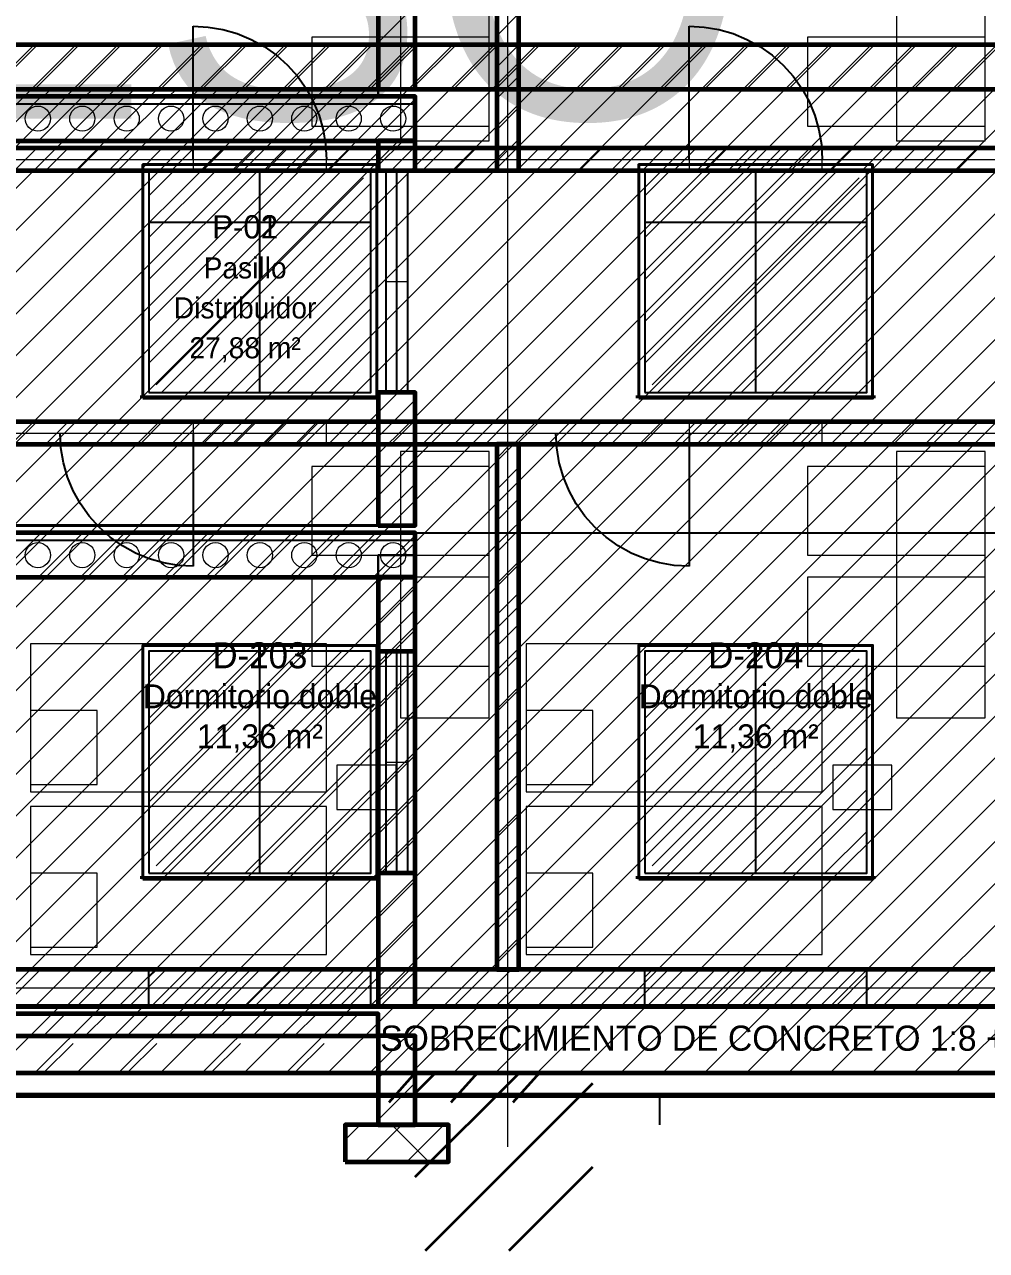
# Model space of a CAD drawing. Header units: metres. Extents: x -8 to 108, y -29 to 108.
# Drawn here: x 6.96 to 13.46, y -1.65 to 6.64 of the extents above; entities that cross this region are included whole.
import ezdxf
from ezdxf.enums import TextEntityAlignment as Align

# ---------------------------------------------------------------- set-up
doc = ezdxf.new("R2010")
doc.units = ezdxf.units.M
for name, color, linetype, lineweight in [('carpinteria', 7, 'CONTINUOUS', 25), ('eje', 7, 'CONTINUOUS', 13), ('fondo', 7, 'CONTINUOUS', 5), ('hatch', 7, 'CONTINUOUS', 9), ('hatch-2', 7, 'CONTINUOUS', 9), ('hormigon', 7, 'CONTINUOUS', 30), ('marco', 7, 'CONTINUOUS', 70), ('marco-fino', 7, 'CONTINUOUS', 25), ('marco-medio', 7, 'CONTINUOUS', 40), ('mobiliario', 7, 'CONTINUOUS', 18), ('muro-corte', 7, 'CONTINUOUS', 60), ('muro-fill', 7, 'CONTINUOUS', 25), ('muro-visto', 7, 'CONTINUOUS', 35), ('sombra', 7, 'CONTINUOUS', 5), ('tabique-fill', 7, 'CONTINUOUS', 30), ('terreno', 7, 'CONTINUOUS', 35), ('texto', 7, 'CONTINUOUS', 5), ('texto-suave', 7, 'CONTINUOUS', 5), ('vidrio', 7, 'CONTINUOUS', 18)]:
    doc.layers.add(name, color=color, linetype=linetype, lineweight=lineweight)

msp = doc.modelspace()

# ---------------------------------------------------------------- linework, layer by layer
at = {"layer": 'carpinteria'}
for p, q in [((8.1, 5.725), (8.1, 6.625)), ((8.1, 5.725), (8.1, 6.625)), ((11.45, 5.725), (11.45, 6.625)), ((11.45, 5.725), (11.45, 6.625)), ((8.1, 5.725), (8.1, 5.725)), ((8.1, 5.725), (8.1, 5.725)), ((11.45, 5.725), (11.45, 5.725)), ((11.45, 5.725), (11.45, 5.725)), ((8.55, 4.15), (8.55, 5.65)), ((9.4, 5.65), (9.55, 5.65)), ((9.475, 4.15), (9.475, 5.65)), ((11.9, 4.15), (11.9, 5.65)), ((7.8, 5.3), (9.3, 5.3)), ((11.15, 5.3), (12.65, 5.3)), ((9.4, 4.15), (9.55, 4.15)), ((8.1, 3.875), (8.1, 2.975)), ((8.1, 3.875), (8.1, 3.875)), ((8.1, 3.875), (8.1, 2.975)), ((8.1, 3.875), (8.1, 3.875)), ((11.45, 3.875), (11.45, 2.975)), ((11.45, 3.875), (11.45, 3.875)), ((11.45, 3.875), (11.45, 2.975)), ((11.45, 3.875), (11.45, 3.875)), ((8.55, 0.9), (8.55, 2.4)), ((9.4, 2.4), (9.55, 2.4)), ((9.475, 0.9), (9.475, 2.4)), ((11.9, 0.9), (11.9, 2.4)), ((7.8, 2.05), (9.3, 2.05)), ((11.15, 2.05), (12.65, 2.05)), ((9.4, 0.9), (9.55, 0.9)), ((7.8, 0.25), (9.3, 0.25)), ((7.8, 0), (7.8, 0.25)), ((7.8, 0.25), (9.3, 0.25)), ((7.8, 0), (7.8, 0.25)), ((9.3, 0), (9.3, 0.25)), ((9.3, 0), (9.3, 0.25)), ((11.15, 0.25), (12.65, 0.25)), ((11.15, 0), (11.15, 0.25)), ((11.15, 0.25), (12.65, 0.25)), ((11.15, 0), (11.15, 0.25)), ((12.65, 0), (12.65, 0.25)), ((12.65, 0), (12.65, 0.25)), ((7.8, 0), (9.3, 0)), ((7.8, 0), (9.3, 0)), ((11.15, 0), (12.65, 0)), ((11.15, 0), (12.65, 0))]:
    msp.add_line(p, q, dxfattribs=at)
for points in [[(8.1, 6.625), (8.2008, 6.6193), (8.3003, 6.6024), (8.3973, 6.5745), (8.4905, 6.5359), (8.5788, 6.4871), (8.6611, 6.4286), (8.7364, 6.3614), (8.8036, 6.2861), (8.8621, 6.2038), (8.9109, 6.1155), (8.9495, 6.0223), (8.9774, 5.9253), (8.9943, 5.8258), (9, 5.725)], [(8.1, 6.625), (8.2008, 6.6193), (8.3003, 6.6024), (8.3973, 6.5745), (8.4905, 6.5359), (8.5788, 6.4871), (8.6611, 6.4286), (8.7364, 6.3614), (8.8036, 6.2861), (8.8621, 6.2038), (8.9109, 6.1155), (8.9495, 6.0223), (8.9774, 5.9253), (8.9943, 5.8258), (9, 5.725)], [(11.45, 6.625), (11.5508, 6.6193), (11.6503, 6.6024), (11.7473, 6.5745), (11.8405, 6.5359), (11.9288, 6.4871), (12.0111, 6.4286), (12.0864, 6.3614), (12.1536, 6.2861), (12.2121, 6.2038), (12.2609, 6.1155), (12.2995, 6.0223), (12.3274, 5.9253), (12.3443, 5.8258), (12.35, 5.725)], [(11.45, 6.625), (11.5508, 6.6193), (11.6503, 6.6024), (11.7473, 6.5745), (11.8405, 6.5359), (11.9288, 6.4871), (12.0111, 6.4286), (12.0864, 6.3614), (12.1536, 6.2861), (12.2121, 6.2038), (12.2609, 6.1155), (12.2995, 6.0223), (12.3274, 5.9253), (12.3443, 5.8258), (12.35, 5.725)], [(8.1, 2.975), (7.9992, 2.9807), (7.8997, 2.9976), (7.8027, 3.0255), (7.7095, 3.0641), (7.6212, 3.1129), (7.5389, 3.1714), (7.4636, 3.2386), (7.3964, 3.3139), (7.3379, 3.3962), (7.2891, 3.4845), (7.2505, 3.5777), (7.2226, 3.6747), (7.2057, 3.7742), (7.2, 3.875)], [(8.1, 2.975), (7.9992, 2.9807), (7.8997, 2.9976), (7.8027, 3.0255), (7.7095, 3.0641), (7.6212, 3.1129), (7.5389, 3.1714), (7.4636, 3.2386), (7.3964, 3.3139), (7.3379, 3.3962), (7.2891, 3.4845), (7.2505, 3.5777), (7.2226, 3.6747), (7.2057, 3.7742), (7.2, 3.875)], [(11.45, 2.975), (11.3492, 2.9807), (11.2497, 2.9976), (11.1527, 3.0255), (11.0595, 3.0641), (10.9712, 3.1129), (10.8889, 3.1714), (10.8136, 3.2386), (10.7464, 3.3139), (10.6879, 3.3962), (10.6391, 3.4845), (10.6005, 3.5777), (10.5726, 3.6747), (10.5557, 3.7742), (10.55, 3.875)], [(11.45, 2.975), (11.3492, 2.9807), (11.2497, 2.9976), (11.1527, 3.0255), (11.0595, 3.0641), (10.9712, 3.1129), (10.8889, 3.1714), (10.8136, 3.2386), (10.7464, 3.3139), (10.6879, 3.3962), (10.6391, 3.4845), (10.6005, 3.5777), (10.5726, 3.6747), (10.5557, 3.7742), (10.55, 3.875)]]:
    msp.add_lwpolyline(points, dxfattribs=at)
for points in [[(7.8, 4.15), (9.3, 4.15), (9.3, 5.65), (7.8, 5.65)], [(9.4, 4.15), (9.55, 4.15), (9.55, 5.65), (9.4, 5.65)], [(11.15, 4.15), (12.65, 4.15), (12.65, 5.65), (11.15, 5.65)], [(7.8, 0.9), (9.3, 0.9), (9.3, 2.4), (7.8, 2.4)], [(9.4, 0.9), (9.55, 0.9), (9.55, 2.4), (9.4, 2.4)], [(11.15, 0.9), (12.65, 0.9), (12.65, 2.4), (11.15, 2.4)]]:
    msp.add_lwpolyline(points, close=True, dxfattribs=at)
at = {"layer": 'eje'}
for p, q in [((10.225, -0.95), (10.225, 10.55)), ((10.225, -0.95), (10.225, 10.55)), ((-0.95, 5.725), (24.95, 5.725)), ((-0.95, 5.725), (24.95, 5.725)), ((-0.95, 3.875), (24.95, 3.875)), ((-0.95, 3.875), (24.95, 3.875)), ((-0.95, 0.125), (24.95, 0.125)), ((-0.95, 0.125), (24.95, 0.125))]:
    msp.add_line(p, q, dxfattribs=at)
at = {"layer": 'fondo'}
for points in [[(8.1, 5.65), (9, 5.65), (9, 5.8), (8.1, 5.8)], [(8.1, 5.65), (9, 5.65), (9, 5.8), (8.1, 5.8)], [(11.45, 5.65), (12.35, 5.65), (12.35, 5.8), (11.45, 5.8)], [(11.45, 5.65), (12.35, 5.65), (12.35, 5.8), (11.45, 5.8)], [(7.8, 4.15), (9.3, 4.15), (9.3, 5.65), (7.8, 5.65)], [(11.15, 4.15), (12.65, 4.15), (12.65, 5.65), (11.15, 5.65)], [(8.1, 3.8), (9, 3.8), (9, 3.95), (8.1, 3.95)], [(8.1, 3.8), (9, 3.8), (9, 3.95), (8.1, 3.95)], [(11.45, 3.8), (12.35, 3.8), (12.35, 3.95), (11.45, 3.95)], [(11.45, 3.8), (12.35, 3.8), (12.35, 3.95), (11.45, 3.95)], [(7.8, 0.9), (9.3, 0.9), (9.3, 2.4), (7.8, 2.4)], [(11.15, 0.9), (12.65, 0.9), (12.65, 2.4), (11.15, 2.4)], [(7.8, 0), (9.3, 0), (9.3, 0.25), (7.8, 0.25)], [(7.8, 0), (9.3, 0), (9.3, 0.25), (7.8, 0.25)], [(11.15, 0), (12.65, 0), (12.65, 0.25), (11.15, 0.25)], [(11.15, 0), (12.65, 0), (12.65, 0.25), (11.15, 0.25)]]:
    msp.add_lwpolyline(points, close=True, dxfattribs=at)
at = {"layer": 'hatch'}
for p, q in [((9.35, 6.5157), (9.6, 6.7657)), ((10.15, 6.5607), (10.3, 6.7107)), ((10.15, 6.5607), (10.3, 6.7107)), ((0.5241, 0), (7.0241, 6.5)), ((0.8069, 0), (7.3069, 6.5)), ((1.0897, 0), (7.5897, 6.5)), ((1.3726, 0), (7.8726, 6.5)), ((1.6554, 0), (8.1554, 6.5)), ((1.9383, 0), (8.4383, 6.5)), ((2.2211, 0), (8.7211, 6.5)), ((2.504, 0), (9.004, 6.5)), ((2.7868, 0), (9.2868, 6.5)), ((3.0696, 0), (9.5696, 6.5)), ((3.3525, 0), (9.8525, 6.5)), ((3.6353, 0), (10.1353, 6.5)), ((3.9182, 0), (10.4182, 6.5)), ((4.201, 0), (10.701, 6.5)), ((4.4839, 0), (10.9839, 6.5)), ((4.7667, 0), (11.2667, 6.5)), ((5.0495, 0), (11.5495, 6.5)), ((5.3324, 0), (11.8324, 6.5)), ((5.6152, 0), (12.1152, 6.5)), ((5.8981, 0), (12.3981, 6.5)), ((6.1809, 0), (12.6809, 6.5)), ((6.4638, 0), (12.9638, 6.5)), ((6.7466, 0), (13.2466, 6.5)), ((6.7466, 6.2), (7.0466, 6.5)), ((7.0294, 0), (13.5294, 6.5)), ((7.0294, 6.2), (7.3294, 6.5)), ((7.3123, 0), (13.8123, 6.5)), ((7.3123, 6.2), (7.6123, 6.5)), ((7.5951, 0), (14.0951, 6.5)), ((7.5951, 6.2), (7.8951, 6.5)), ((7.878, 0), (14.378, 6.5)), ((7.878, 6.2), (8.178, 6.5)), ((8.1608, 0), (14.6608, 6.5)), ((8.1608, 6.2), (8.4608, 6.5)), ((8.4437, 0), (14.9437, 6.5)), ((8.4437, 6.2), (8.7437, 6.5)), ((8.7265, 0), (15.2265, 6.5)), ((8.7265, 6.2), (9.0265, 6.5)), ((9.0093, 0), (15.5093, 6.5)), ((9.0093, 6.2), (9.3093, 6.5)), ((9.2922, 0), (15.7922, 6.5)), ((9.2922, 6.2), (9.5922, 6.5)), ((9.35, 6.2328), (9.6, 6.4828)), ((9.575, 0), (16.075, 6.5)), ((9.575, 6.2), (9.875, 6.5)), ((9.8579, 0), (16.3579, 6.5)), ((9.8579, 6.2), (10.1579, 6.5)), ((10.1407, 0), (16.6407, 6.5)), ((10.1407, 6.2), (10.4407, 6.5)), ((10.15, 6.3485), (10.3, 6.4985)), ((10.15, 6.3485), (10.3, 6.4985)), ((10.4235, 0), (16.9235, 6.5)), ((10.4235, 6.2), (10.7235, 6.5)), ((10.7064, 0), (17.2064, 6.5)), ((10.7064, 6.2), (11.0064, 6.5)), ((10.9892, 0), (17.4892, 6.5)), ((10.9892, 6.2), (11.2892, 6.5)), ((11.2721, 0), (17.7721, 6.5)), ((11.2721, 6.2), (11.5721, 6.5)), ((11.5549, 0), (18.0549, 6.5)), ((11.5549, 6.2), (11.8549, 6.5)), ((11.8378, 0), (18.3378, 6.5)), ((11.8378, 6.2), (12.1378, 6.5)), ((12.1206, 0), (18.6206, 6.5)), ((12.1206, 6.2), (12.4206, 6.5)), ((12.4034, 0), (18.9034, 6.5)), ((12.4034, 6.2), (12.7034, 6.5)), ((12.6863, 0), (19.1863, 6.5)), ((12.6863, 6.2), (12.9863, 6.5)), ((12.9691, 0), (19.4691, 6.5)), ((12.9691, 6.2), (13.2691, 6.5)), ((13.252, 0), (19.752, 6.5)), ((13.252, 6.2), (13.552, 6.5)), ((10.15, 6.1364), (10.3, 6.2864)), ((10.15, 6.1364), (10.3, 6.2864)), ((6.7716, 5.85), (7.0716, 6.15)), ((7.0544, 5.85), (7.3544, 6.15)), ((7.0873, 6.15), (7.1373, 6.2)), ((7.3373, 5.85), (7.6373, 6.15)), ((7.3701, 6.15), (7.4201, 6.2)), ((7.6201, 5.85), (7.9201, 6.15)), ((7.6529, 6.15), (7.7029, 6.2)), ((7.9029, 5.85), (8.2029, 6.15)), ((7.9358, 6.15), (7.9858, 6.2)), ((8.1858, 5.85), (8.4858, 6.15)), ((8.2186, 6.15), (8.2686, 6.2)), ((8.4686, 5.85), (8.7686, 6.15)), ((8.5015, 6.15), (8.5515, 6.2)), ((8.7515, 5.85), (9.0515, 6.15)), ((8.7843, 6.15), (8.8343, 6.2)), ((9.0343, 5.85), (9.3343, 6.15)), ((9.0672, 6.15), (9.1172, 6.2)), ((9.3172, 5.85), (9.6, 6.1328)), ((10.15, 5.9243), (10.3, 6.0743)), ((10.15, 5.9243), (10.3, 6.0743)), ((9.35, 5.6828), (9.5172, 5.85)), ((10.15, 5.7121), (10.3, 5.8621)), ((10.15, 5.7121), (10.3, 5.8621)), ((6.8919, 5.65), (7.0419, 5.8)), ((6.8919, 5.65), (7.0419, 5.8)), ((7.1041, 5.65), (7.2541, 5.8)), ((7.1041, 5.65), (7.2541, 5.8)), ((7.3162, 5.65), (7.4662, 5.8)), ((7.3162, 5.65), (7.4662, 5.8)), ((7.5283, 5.65), (7.6783, 5.8)), ((7.5283, 5.65), (7.6783, 5.8)), ((7.7405, 5.65), (7.8905, 5.8)), ((7.7405, 5.65), (7.8905, 5.8)), ((7.9526, 5.65), (8.1026, 5.8)), ((7.9526, 5.65), (8.1026, 5.8)), ((8.1515, 5.65), (8.3015, 5.8)), ((8.1515, 5.65), (8.3015, 5.8)), ((8.1647, 5.65), (8.3147, 5.8)), ((8.1647, 5.65), (8.3147, 5.8)), ((8.3636, 5.65), (8.5136, 5.8)), ((8.3636, 5.65), (8.5136, 5.8)), ((8.3769, 5.65), (8.5269, 5.8)), ((8.3769, 5.65), (8.5269, 5.8)), ((8.5757, 5.65), (8.7257, 5.8)), ((8.5757, 5.65), (8.7257, 5.8)), ((8.589, 5.65), (8.739, 5.8)), ((8.589, 5.65), (8.739, 5.8)), ((8.7879, 5.65), (8.9379, 5.8)), ((8.7879, 5.65), (8.9379, 5.8)), ((8.8011, 5.65), (8.9511, 5.8)), ((8.8011, 5.65), (8.9511, 5.8)), ((9.0132, 5.65), (9.1632, 5.8)), ((9.0132, 5.65), (9.1632, 5.8)), ((9.2254, 5.65), (9.3754, 5.8)), ((9.2254, 5.65), (9.3754, 5.8)), ((9.4375, 5.65), (9.5875, 5.8)), ((9.4375, 5.65), (9.5875, 5.8)), ((9.6496, 5.65), (9.7996, 5.8)), ((9.6496, 5.65), (9.7996, 5.8)), ((9.8618, 5.65), (10.0118, 5.8)), ((9.8618, 5.65), (10.0118, 5.8)), ((10.0739, 5.65), (10.2239, 5.8)), ((10.0739, 5.65), (10.2239, 5.8)), ((10.286, 5.65), (10.436, 5.8)), ((10.286, 5.65), (10.436, 5.8)), ((10.4982, 5.65), (10.6482, 5.8)), ((10.4982, 5.65), (10.6482, 5.8)), ((10.7103, 5.65), (10.8603, 5.8)), ((10.7103, 5.65), (10.8603, 5.8)), ((10.9224, 5.65), (11.0724, 5.8)), ((10.9224, 5.65), (11.0724, 5.8)), ((11.1346, 5.65), (11.2846, 5.8)), ((11.1346, 5.65), (11.2846, 5.8)), ((11.3467, 5.65), (11.4967, 5.8)), ((11.3467, 5.65), (11.4967, 5.8)), ((11.5015, 5.65), (11.6515, 5.8)), ((11.5015, 5.65), (11.6515, 5.8)), ((11.5588, 5.65), (11.7088, 5.8)), ((11.5588, 5.65), (11.7088, 5.8)), ((11.7136, 5.65), (11.8636, 5.8)), ((11.7136, 5.65), (11.8636, 5.8)), ((11.771, 5.65), (11.921, 5.8)), ((11.771, 5.65), (11.921, 5.8)), ((11.9257, 5.65), (12.0757, 5.8)), ((11.9257, 5.65), (12.0757, 5.8)), ((11.9831, 5.65), (12.1331, 5.8)), ((11.9831, 5.65), (12.1331, 5.8)), ((12.1379, 5.65), (12.2879, 5.8)), ((12.1379, 5.65), (12.2879, 5.8)), ((12.1952, 5.65), (12.3452, 5.8)), ((12.1952, 5.65), (12.3452, 5.8)), ((12.4074, 5.65), (12.5574, 5.8)), ((12.4074, 5.65), (12.5574, 5.8)), ((12.6195, 5.65), (12.7695, 5.8)), ((12.6195, 5.65), (12.7695, 5.8)), ((12.8316, 5.65), (12.9816, 5.8)), ((12.8316, 5.65), (12.9816, 5.8)), ((13.0438, 5.65), (13.1938, 5.8)), ((13.0438, 5.65), (13.1938, 5.8)), ((13.2559, 5.65), (13.4059, 5.8)), ((13.2559, 5.65), (13.4059, 5.8)), ((7.8, 4.3471), (9.1029, 5.65)), ((7.8, 4.6299), (8.8201, 5.65)), ((7.8, 4.9127), (8.5373, 5.65)), ((7.8, 5.1956), (8.2544, 5.65)), ((7.8, 5.4784), (7.9716, 5.65)), ((11.15, 4.3471), (12.4529, 5.65)), ((11.15, 4.6299), (12.1701, 5.65)), ((11.15, 4.9127), (11.8873, 5.65)), ((11.15, 5.1956), (11.6044, 5.65)), ((11.15, 5.4784), (11.3216, 5.65)), ((7.8858, 4.15), (9.3, 5.5642)), ((11.2358, 4.15), (12.65, 5.5642)), ((8.1686, 4.15), (9.3, 5.2814)), ((11.5186, 4.15), (12.65, 5.2814)), ((8.4515, 4.15), (9.3, 4.9985)), ((11.8015, 4.15), (12.65, 4.9985)), ((8.7343, 4.15), (9.3, 4.7157)), ((12.0843, 4.15), (12.65, 4.7157)), ((9.0172, 4.15), (9.3, 4.4328)), ((12.3672, 4.15), (12.65, 4.4328)), ((9.35, 4.1314), (9.3686, 4.15)), ((9.35, 3.8485), (9.6, 4.0985)), ((6.8919, 3.8), (7.0419, 3.95)), ((6.8919, 3.8), (7.0419, 3.95)), ((7.1041, 3.8), (7.2541, 3.95)), ((7.1041, 3.8), (7.2541, 3.95)), ((7.3162, 3.8), (7.4662, 3.95)), ((7.3162, 3.8), (7.4662, 3.95)), ((7.5283, 3.8), (7.6783, 3.95)), ((7.5283, 3.8), (7.6783, 3.95)), ((7.7405, 3.8), (7.8905, 3.95)), ((7.7405, 3.8), (7.8905, 3.95)), ((7.9526, 3.8), (8.1026, 3.95)), ((7.9526, 3.8), (8.1026, 3.95)), ((8.1515, 3.8), (8.3015, 3.95)), ((8.1515, 3.8), (8.3015, 3.95)), ((8.1647, 3.8), (8.3147, 3.95)), ((8.1647, 3.8), (8.3147, 3.95)), ((8.3636, 3.8), (8.5136, 3.95)), ((8.3636, 3.8), (8.5136, 3.95)), ((8.3769, 3.8), (8.5269, 3.95)), ((8.3769, 3.8), (8.5269, 3.95)), ((8.5757, 3.8), (8.7257, 3.95)), ((8.5757, 3.8), (8.7257, 3.95)), ((8.589, 3.8), (8.739, 3.95)), ((8.589, 3.8), (8.739, 3.95)), ((8.7879, 3.8), (8.9379, 3.95)), ((8.7879, 3.8), (8.9379, 3.95)), ((8.8011, 3.8), (8.9511, 3.95)), ((8.8011, 3.8), (8.9511, 3.95)), ((9.0132, 3.8), (9.1632, 3.95)), ((9.0132, 3.8), (9.1632, 3.95)), ((9.2254, 3.8), (9.3754, 3.95)), ((9.2254, 3.8), (9.3754, 3.95)), ((9.4375, 3.8), (9.5875, 3.95)), ((9.4375, 3.8), (9.5875, 3.95)), ((9.6496, 3.8), (9.7996, 3.95)), ((9.6496, 3.8), (9.7996, 3.95)), ((9.8618, 3.8), (10.0118, 3.95)), ((9.8618, 3.8), (10.0118, 3.95)), ((10.0739, 3.8), (10.2239, 3.95)), ((10.0739, 3.8), (10.2239, 3.95)), ((10.286, 3.8), (10.436, 3.95)), ((10.286, 3.8), (10.436, 3.95)), ((10.4982, 3.8), (10.6482, 3.95)), ((10.4982, 3.8), (10.6482, 3.95)), ((10.7103, 3.8), (10.8603, 3.95)), ((10.7103, 3.8), (10.8603, 3.95)), ((10.9224, 3.8), (11.0724, 3.95)), ((10.9224, 3.8), (11.0724, 3.95)), ((11.1346, 3.8), (11.2846, 3.95)), ((11.1346, 3.8), (11.2846, 3.95)), ((11.3467, 3.8), (11.4967, 3.95)), ((11.3467, 3.8), (11.4967, 3.95)), ((11.5015, 3.8), (11.6515, 3.95)), ((11.5015, 3.8), (11.6515, 3.95)), ((11.5588, 3.8), (11.7088, 3.95)), ((11.5588, 3.8), (11.7088, 3.95)), ((11.7136, 3.8), (11.8636, 3.95)), ((11.7136, 3.8), (11.8636, 3.95)), ((11.771, 3.8), (11.921, 3.95)), ((11.771, 3.8), (11.921, 3.95)), ((11.9257, 3.8), (12.0757, 3.95)), ((11.9257, 3.8), (12.0757, 3.95)), ((11.9831, 3.8), (12.1331, 3.95)), ((11.9831, 3.8), (12.1331, 3.95)), ((12.1379, 3.8), (12.2879, 3.95)), ((12.1379, 3.8), (12.2879, 3.95)), ((12.1952, 3.8), (12.3452, 3.95)), ((12.1952, 3.8), (12.3452, 3.95)), ((12.4074, 3.8), (12.5574, 3.95)), ((12.4074, 3.8), (12.5574, 3.95)), ((12.6195, 3.8), (12.7695, 3.95)), ((12.6195, 3.8), (12.7695, 3.95)), ((12.8316, 3.8), (12.9816, 3.95)), ((12.8316, 3.8), (12.9816, 3.95)), ((13.0438, 3.8), (13.1938, 3.95)), ((13.0438, 3.8), (13.1938, 3.95)), ((13.2559, 3.8), (13.4059, 3.95)), ((13.2559, 3.8), (13.4059, 3.95)), ((9.35, 3.5657), (9.6, 3.8157)), ((10.15, 3.7062), (10.2438, 3.8)), ((10.15, 3.7062), (10.2438, 3.8)), ((10.15, 3.4941), (10.3, 3.6441)), ((10.15, 3.4941), (10.3, 3.6441)), ((9.35, 3.2828), (9.6, 3.5328)), ((10.15, 3.282), (10.3, 3.432)), ((10.15, 3.282), (10.3, 3.432)), ((6.7716, 2.9), (7.0716, 3.2)), ((7.0544, 2.9), (7.3544, 3.2)), ((7.3373, 2.9), (7.6373, 3.2)), ((7.6201, 2.9), (7.9201, 3.2)), ((7.9029, 2.9), (8.2029, 3.2)), ((8.1858, 2.9), (8.4858, 3.2)), ((8.4686, 2.9), (8.7686, 3.2)), ((8.7515, 2.9), (9.0515, 3.2)), ((9.0343, 2.9), (9.3343, 3.2)), ((9.3172, 2.9), (9.6, 3.1828)), ((10.15, 3.0698), (10.3, 3.2198)), ((10.15, 3.0698), (10.3, 3.2198)), ((9.35, 2.9328), (9.4672, 3.05)), ((10.15, 2.8577), (10.3, 3.0077)), ((10.15, 2.8577), (10.3, 3.0077)), ((9.35, 2.8613), (9.3887, 2.9)), ((9.35, 2.7157), (9.5343, 2.9)), ((9.35, 2.5784), (9.6, 2.8284)), ((10.15, 2.6456), (10.3, 2.7956)), ((10.15, 2.6456), (10.3, 2.7956)), ((9.35, 2.4328), (9.6, 2.6828)), ((10.15, 2.4335), (10.3, 2.5835)), ((10.15, 2.4335), (10.3, 2.5835)), ((9.35, 2.2956), (9.6, 2.5456)), ((7.8, 1.0971), (9.1029, 2.4)), ((7.8, 1.3799), (8.8201, 2.4)), ((7.8, 1.6627), (8.5373, 2.4)), ((7.8, 1.9456), (8.2544, 2.4)), ((7.8, 2.2284), (7.9716, 2.4)), ((10.15, 2.2213), (10.3, 2.3713)), ((10.15, 2.2213), (10.3, 2.3713)), ((11.15, 1.0971), (12.4529, 2.4)), ((11.15, 1.3799), (12.1701, 2.4)), ((11.15, 1.6627), (11.8873, 2.4)), ((11.15, 1.9456), (11.6044, 2.4)), ((11.15, 2.2284), (11.3216, 2.4)), ((7.8858, 0.9), (9.3, 2.3142)), ((9.35, 2.0127), (9.6, 2.2627)), ((11.2358, 0.9), (12.65, 2.3142)), ((10.15, 2.0092), (10.3, 2.1592)), ((10.15, 2.0092), (10.3, 2.1592)), ((8.1686, 0.9), (9.3, 2.0314)), ((11.5186, 0.9), (12.65, 2.0314)), ((9.35, 1.7299), (9.6, 1.9799)), ((10.15, 1.7971), (10.3, 1.9471)), ((10.15, 1.7971), (10.3, 1.9471)), ((8.4515, 0.9), (9.3, 1.7485)), ((11.8015, 0.9), (12.65, 1.7485)), ((9.35, 1.4471), (9.6, 1.6971)), ((10.15, 1.5849), (10.3, 1.7349)), ((10.15, 1.5849), (10.3, 1.7349)), ((10.15, 1.3728), (10.3, 1.5228)), ((10.15, 1.3728), (10.3, 1.5228)), ((8.7343, 0.9), (9.3, 1.4657)), ((9.35, 1.1642), (9.6, 1.4142)), ((12.0843, 0.9), (12.65, 1.4657)), ((10.15, 1.1607), (10.3, 1.3107)), ((10.15, 1.1607), (10.3, 1.3107)), ((9.0172, 0.9), (9.3, 1.1828)), ((12.3672, 0.9), (12.65, 1.1828)), ((9.35, 0.8814), (9.6, 1.1314)), ((10.15, 0.9485), (10.3, 1.0985)), ((10.15, 0.9485), (10.3, 1.0985)), ((9.35, 0.8814), (9.3686, 0.9)), ((9.35, 0.5985), (9.6, 0.8485)), ((9.35, 0.5985), (9.6, 0.8485)), ((10.15, 0.7364), (10.3, 0.8864)), ((10.15, 0.7364), (10.3, 0.8864)), ((10.15, 0.5243), (10.3, 0.6743)), ((10.15, 0.5243), (10.3, 0.6743)), ((9.35, 0.3157), (9.6, 0.5657)), ((9.35, 0.3157), (9.6, 0.5657)), ((10.15, 0.3121), (10.3, 0.4621)), ((10.15, 0.3121), (10.3, 0.4621)), ((6.8173, 0), (7.0673, 0.25)), ((6.8173, 0), (7.0673, 0.25)), ((7.0294, 0), (7.2794, 0.25)), ((7.0294, 0), (7.2794, 0.25)), ((7.2416, 0), (7.4916, 0.25)), ((7.2416, 0), (7.4916, 0.25)), ((7.4537, 0), (7.7037, 0.25)), ((7.4537, 0), (7.7037, 0.25)), ((7.6658, 0), (7.9158, 0.25)), ((7.6658, 0), (7.9158, 0.25)), ((7.8, 0.1971), (7.8529, 0.25)), ((7.8, 0.1971), (7.8529, 0.25)), ((7.8151, 0), (8.0651, 0.25)), ((7.8151, 0), (8.0651, 0.25)), ((7.878, 0), (8.128, 0.25)), ((7.878, 0), (8.128, 0.25)), ((8.0272, 0), (8.2772, 0.25)), ((8.0272, 0), (8.2772, 0.25)), ((8.0901, 0), (8.3401, 0.25)), ((8.0901, 0), (8.3401, 0.25)), ((8.2393, 0), (8.4893, 0.25)), ((8.2393, 0), (8.4893, 0.25)), ((8.3022, 0), (8.5522, 0.25)), ((8.3022, 0), (8.5522, 0.25)), ((8.4515, 0), (8.7015, 0.25)), ((8.4515, 0), (8.7015, 0.25)), ((8.5144, 0), (8.7644, 0.25)), ((8.5144, 0), (8.7644, 0.25)), ((8.6636, 0), (8.9136, 0.25)), ((8.6636, 0), (8.9136, 0.25)), ((8.7265, 0), (8.9765, 0.25)), ((8.7265, 0), (8.9765, 0.25)), ((8.8757, 0), (9.1257, 0.25)), ((8.8757, 0), (9.1257, 0.25)), ((8.9386, 0), (9.1886, 0.25)), ((8.9386, 0), (9.1886, 0.25)), ((9.1508, 0), (9.4008, 0.25)), ((9.1508, 0), (9.4008, 0.25)), ((9.35, 0.0328), (9.6, 0.2828)), ((9.35, 0.0328), (9.6, 0.2828)), ((9.3629, 0), (9.6129, 0.25)), ((9.3629, 0), (9.6129, 0.25)), ((9.575, 0), (9.825, 0.25)), ((9.575, 0), (9.825, 0.25)), ((9.7872, 0), (10.0372, 0.25)), ((9.7872, 0), (10.0372, 0.25)), ((9.9993, 0), (10.2493, 0.25)), ((9.9993, 0), (10.2493, 0.25)), ((10.2114, 0), (10.4614, 0.25)), ((10.2114, 0), (10.4614, 0.25)), ((10.4235, 0), (10.6735, 0.25)), ((10.4235, 0), (10.6735, 0.25)), ((10.6357, 0), (10.8857, 0.25)), ((10.6357, 0), (10.8857, 0.25)), ((10.8478, 0), (11.0978, 0.25)), ((10.8478, 0), (11.0978, 0.25)), ((11.0599, 0), (11.3099, 0.25)), ((11.0599, 0), (11.3099, 0.25)), ((11.15, 0.1971), (11.2029, 0.25)), ((11.15, 0.1971), (11.2029, 0.25)), ((11.1651, 0), (11.4151, 0.25)), ((11.1651, 0), (11.4151, 0.25)), ((11.2721, 0), (11.5221, 0.25)), ((11.2721, 0), (11.5221, 0.25)), ((11.3772, 0), (11.6272, 0.25)), ((11.3772, 0), (11.6272, 0.25)), ((11.4842, 0), (11.7342, 0.25)), ((11.4842, 0), (11.7342, 0.25)), ((11.5893, 0), (11.8393, 0.25)), ((11.5893, 0), (11.8393, 0.25)), ((11.6963, 0), (11.9463, 0.25)), ((11.6963, 0), (11.9463, 0.25)), ((11.8015, 0), (12.0515, 0.25)), ((11.8015, 0), (12.0515, 0.25)), ((11.9085, 0), (12.1585, 0.25)), ((11.9085, 0), (12.1585, 0.25)), ((12.0136, 0), (12.2636, 0.25)), ((12.0136, 0), (12.2636, 0.25)), ((12.1206, 0), (12.3706, 0.25)), ((12.1206, 0), (12.3706, 0.25)), ((12.2257, 0), (12.4757, 0.25)), ((12.2257, 0), (12.4757, 0.25)), ((12.3327, 0), (12.5827, 0.25)), ((12.3327, 0), (12.5827, 0.25)), ((12.5449, 0), (12.7949, 0.25)), ((12.5449, 0), (12.7949, 0.25)), ((12.757, 0), (13.007, 0.25)), ((12.757, 0), (13.007, 0.25)), ((12.9691, 0), (13.2191, 0.25)), ((12.9691, 0), (13.2191, 0.25)), ((13.1813, 0), (13.4313, 0.25)), ((13.1813, 0), (13.4313, 0.25)), ((13.3934, 0), (13.6434, 0.25)), ((13.3934, 0), (13.6434, 0.25)), ((9.0879, 0), (9.3, 0.2121)), ((9.0879, 0), (9.3, 0.2121)), ((12.4379, 0), (12.65, 0.2121)), ((12.4379, 0), (12.65, 0.2121)), ((6.7466, -0.45), (7.1966, 0)), ((7.0294, -0.45), (7.4794, 0)), ((7.3123, -0.45), (7.7623, 0)), ((7.5951, -0.45), (8.0451, 0)), ((7.878, -0.45), (8.328, 0)), ((8.1608, -0.45), (8.6108, 0)), ((8.4437, -0.45), (8.8937, 0)), ((8.7265, -0.45), (9.1765, 0)), ((9.0093, -0.45), (9.4593, 0)), ((9.2922, -0.45), (9.7422, 0)), ((9.8579, -0.45), (10.3079, 0)), ((10.4235, -0.45), (10.8735, 0)), ((10.7064, -0.45), (11.1564, 0)), ((10.9892, -0.45), (11.4392, 0)), ((11.2721, -0.45), (11.7221, 0)), ((11.5549, -0.45), (12.0049, 0)), ((11.8378, -0.45), (12.2878, 0)), ((12.1206, -0.45), (12.5706, 0)), ((12.4034, -0.45), (12.8534, 0)), ((12.6863, -0.45), (13.1363, 0)), ((12.9691, -0.45), (13.4191, 0)), ((13.252, -0.45), (13.702, 0)), ((7.0873, -0.2), (7.2373, -0.05)), ((7.3701, -0.2), (7.5201, -0.05)), ((7.6529, -0.2), (7.8029, -0.05)), ((7.9358, -0.2), (8.0858, -0.05)), ((8.2186, -0.2), (8.3686, -0.05)), ((8.5015, -0.2), (8.6515, -0.05)), ((8.7843, -0.2), (8.9343, -0.05)), ((9.0672, -0.2), (9.2172, -0.05)), ((9.575, -0.45), (10.025, 0)), ((10.1407, -0.45), (10.5907, 0)), ((9.35, -0.2015), (9.3515, -0.2)), ((9.35, -0.4843), (9.6, -0.2343)), ((7.0873, -0.45), (7.2873, -0.25)), ((7.6529, -0.45), (7.8529, -0.25)), ((8.2186, -0.45), (8.4186, -0.25)), ((8.7843, -0.45), (8.9843, -0.25)), ((9.35, -0.7672), (9.6, -0.5172)), ((9.125, -0.9015), (9.2265, -0.8)), ((9.2593, -1.05), (9.5093, -0.8)), ((9.4407, -0.8), (9.6907, -1.05)), ((9.5422, -1.05), (9.7922, -0.8))]:
    msp.add_line(p, q, dxfattribs=at)
at = {"layer": 'hatch-2'}
for centre in [(7.05, 6), (7.35, 6), (7.65, 6), (7.95, 6), (8.25, 6), (8.55, 6), (8.85, 6), (9.15, 6), (9.45, 6), (7.05, 3.05), (7.35, 3.05), (7.65, 3.05), (7.95, 3.05), (8.25, 3.05), (8.55, 3.05), (8.85, 3.05), (9.15, 3.05), (9.45, 3.05)]:
    msp.add_circle(centre, 0.085, dxfattribs=at)
at = {"layer": 'hormigon'}
for points in [[(0, 6.2), (24, 6.2), (24, 6.5), (0, 6.5)], [(0, 5.85), (9.6, 5.85), (9.6, 6.15), (0, 6.15)], [(0.25, 6.15), (9.35, 6.15), (9.35, 6.2), (0.25, 6.2)], [(0, 2.9), (9.6, 2.9), (9.6, 3.2), (0, 3.2)], [(9.35, 2.9), (9.6, 2.9), (9.6, 3.05), (9.35, 3.05)], [(0, -0.45), (24, -0.45), (24, 0), (0, 0)], [(0.25, -0.2), (9.35, -0.2), (9.35, -0.05), (0.25, -0.05)], [(9.35, -0.8), (9.6, -0.8), (9.6, -0.2), (9.35, -0.2)], [(9.125, -1.05), (9.825, -1.05), (9.825, -0.8), (9.125, -0.8)]]:
    msp.add_lwpolyline(points, close=True, dxfattribs=at)
at = {"layer": 'marco'}
msp.add_line((1.25, -0.6), (41.45, -0.6), dxfattribs=at)
at = {"layer": 'marco-fino'}
for p, q in [((0, 6.2), (24, 6.2)), ((0, 6.1), (9.6, 6.1)), ((0, 3.2), (24, 3.2)), ((0, 3.15), (9.6, 3.15)), ((11.25, -0.6), (11.25, -0.8))]:
    msp.add_line(p, q, dxfattribs=at)
at = {"layer": 'marco-medio'}
for p, q in [((7.74, 4.12), (9.36, 4.12)), ((11.09, 4.12), (12.71, 4.12)), ((0.25, 3.25), (9.35, 3.25)), ((7.74, 0.87), (9.36, 0.87)), ((11.09, 0.87), (12.71, 0.87)), ((0, 0), (24, 0)), ((0.25, 0), (9.35, 0))]:
    msp.add_line(p, q, dxfattribs=at)
for points in [[(7.76, 4.11), (9.34, 4.11), (9.34, 5.69), (7.76, 5.69)], [(11.11, 4.11), (12.69, 4.11), (12.69, 5.69), (11.11, 5.69)], [(7.76, 0.86), (9.34, 0.86), (9.34, 2.44), (7.76, 2.44)], [(11.11, 0.86), (12.69, 0.86), (12.69, 2.44), (11.11, 2.44)]]:
    msp.add_lwpolyline(points, close=True, dxfattribs=at)
at = {"layer": 'mobiliario'}
for points in [[(9.5, 5.85), (10.1, 5.85), (10.1, 7.65), (9.5, 7.65)], [(9.5, 5.85), (10.1, 5.85), (10.1, 7.65), (9.5, 7.65)], [(12.85, 5.85), (13.45, 5.85), (13.45, 7.65), (12.85, 7.65)], [(12.85, 5.85), (13.45, 5.85), (13.45, 7.65), (12.85, 7.65)], [(8.9, 5.95), (10.1, 5.95), (10.1, 6.55), (8.9, 6.55)], [(8.9, 5.95), (10.1, 5.95), (10.1, 6.55), (8.9, 6.55)], [(12.25, 5.95), (13.45, 5.95), (13.45, 6.55), (12.25, 6.55)], [(12.25, 5.95), (13.45, 5.95), (13.45, 6.55), (12.25, 6.55)], [(9.5, 1.95), (10.1, 1.95), (10.1, 3.75), (9.5, 3.75)], [(9.5, 1.95), (10.1, 1.95), (10.1, 3.75), (9.5, 3.75)], [(12.85, 1.95), (13.45, 1.95), (13.45, 3.75), (12.85, 3.75)], [(12.85, 1.95), (13.45, 1.95), (13.45, 3.75), (12.85, 3.75)], [(8.9, 3.05), (10.1, 3.05), (10.1, 3.65), (8.9, 3.65)], [(8.9, 3.05), (10.1, 3.05), (10.1, 3.65), (8.9, 3.65)], [(12.25, 3.05), (13.45, 3.05), (13.45, 3.65), (12.25, 3.65)], [(12.25, 3.05), (13.45, 3.05), (13.45, 3.65), (12.25, 3.65)], [(8.9, 2.3), (10.1, 2.3), (10.1, 2.9), (8.9, 2.9)], [(8.9, 2.3), (10.1, 2.3), (10.1, 2.9), (8.9, 2.9)], [(12.25, 2.3), (13.45, 2.3), (13.45, 2.9), (12.25, 2.9)], [(12.25, 2.3), (13.45, 2.3), (13.45, 2.9), (12.25, 2.9)], [(7, 1.45), (9, 1.45), (9, 2.45), (7, 2.45)], [(7, 1.45), (9, 1.45), (9, 2.45), (7, 2.45)], [(10.35, 1.45), (12.35, 1.45), (12.35, 2.45), (10.35, 2.45)], [(10.35, 1.45), (12.35, 1.45), (12.35, 2.45), (10.35, 2.45)], [(7, 1.5), (7.45, 1.5), (7.45, 2), (7, 2)], [(7, 1.5), (7.45, 1.5), (7.45, 2), (7, 2)], [(10.35, 1.5), (10.8, 1.5), (10.8, 2), (10.35, 2)], [(10.35, 1.5), (10.8, 1.5), (10.8, 2), (10.35, 2)], [(9.07, 1.33), (9.47, 1.33), (9.47, 1.63), (9.07, 1.63)], [(9.07, 1.33), (9.47, 1.33), (9.47, 1.63), (9.07, 1.63)], [(12.42, 1.33), (12.82, 1.33), (12.82, 1.63), (12.42, 1.63)], [(12.42, 1.33), (12.82, 1.33), (12.82, 1.63), (12.42, 1.63)], [(7, 0.35), (9, 0.35), (9, 1.35), (7, 1.35)], [(7, 0.35), (9, 0.35), (9, 1.35), (7, 1.35)], [(10.35, 0.35), (12.35, 0.35), (12.35, 1.35), (10.35, 1.35)], [(10.35, 0.35), (12.35, 0.35), (12.35, 1.35), (10.35, 1.35)], [(7, 0.4), (7.45, 0.4), (7.45, 0.9), (7, 0.9)], [(7, 0.4), (7.45, 0.4), (7.45, 0.9), (7, 0.9)], [(10.35, 0.4), (10.8, 0.4), (10.8, 0.9), (10.35, 0.9)], [(10.35, 0.4), (10.8, 0.4), (10.8, 0.9), (10.35, 0.9)]]:
    msp.add_lwpolyline(points, close=True, dxfattribs=at)
at = {"layer": 'muro-corte'}
for points in [[(10.15, 5.65), (10.3, 5.65), (10.3, 9.35), (10.15, 9.35)], [(10.15, 5.65), (10.3, 5.65), (10.3, 9.35), (10.15, 9.35)], [(9.35, 6.2), (9.6, 6.2), (9.6, 7.15), (9.35, 7.15)], [(0, 6.2), (24, 6.2), (24, 6.5), (0, 6.5)], [(0, 5.85), (9.6, 5.85), (9.6, 6.15), (0, 6.15)], [(9.35, 5.65), (9.6, 5.65), (9.6, 5.85), (9.35, 5.85)], [(0.25, 5.65), (16.65, 5.65), (16.65, 5.8), (0.25, 5.8)], [(0.25, 5.65), (16.65, 5.65), (16.65, 5.8), (0.25, 5.8)], [(9.35, 3.25), (9.6, 3.25), (9.6, 4.15), (9.35, 4.15)], [(0.25, 3.8), (16.65, 3.8), (16.65, 3.95), (0.25, 3.95)], [(0.25, 3.8), (16.65, 3.8), (16.65, 3.95), (0.25, 3.95)], [(10.15, 0.25), (10.3, 0.25), (10.3, 3.8), (10.15, 3.8)], [(10.15, 0.25), (10.3, 0.25), (10.3, 3.8), (10.15, 3.8)], [(0, 2.9), (9.6, 2.9), (9.6, 3.2), (0, 3.2)], [(9.35, 0), (9.6, 0), (9.6, 2.9), (9.35, 2.9)], [(9.35, 2.4), (9.6, 2.4), (9.6, 2.9), (9.35, 2.9)], [(9.35, 0), (9.6, 0), (9.6, 0.9), (9.35, 0.9)], [(0, 0), (24, 0), (24, 0.25), (0, 0.25)], [(0, 0), (24, 0), (24, 0.25), (0, 0.25)], [(0, -0.45), (24, -0.45), (24, 0), (0, 0)], [(0.25, -0.2), (9.35, -0.2), (9.35, -0.05), (0.25, -0.05)], [(9.35, -0.8), (9.6, -0.8), (9.6, -0.2), (9.35, -0.2)], [(9.125, -1.05), (9.825, -1.05), (9.825, -0.8), (9.125, -0.8)]]:
    msp.add_lwpolyline(points, close=True, dxfattribs=at)
at = {"layer": 'muro-fill'}
for points in [[(9.35, 6.2), (9.6, 6.2), (9.6, 7.15), (9.35, 7.15)], [(9.35, 5.65), (9.6, 5.65), (9.6, 5.85), (9.35, 5.85)], [(9.35, 3.25), (9.6, 3.25), (9.6, 4.15), (9.35, 4.15)], [(9.35, 0), (9.6, 0), (9.6, 2.9), (9.35, 2.9)], [(9.35, 2.4), (9.6, 2.4), (9.6, 2.9), (9.35, 2.9)], [(9.35, 0), (9.6, 0), (9.6, 0.9), (9.35, 0.9)], [(0, 0), (24, 0), (24, 0.25), (0, 0.25)], [(0, 0), (24, 0), (24, 0.25), (0, 0.25)]]:
    msp.add_lwpolyline(points, close=True, dxfattribs=at)
at = {"layer": 'muro-visto'}
msp.add_lwpolyline([(0, 0), (24, 0), (24, 6.5), (0, 6.5)], close=True, dxfattribs=at)
at = {"layer": 'sombra'}
msp.add_lwpolyline([(0, 0), (24, 0), (24, 6.5), (0, 6.5)], close=True, dxfattribs=at)
at = {"layer": 'tabique-fill'}
for points in [[(10.15, 5.65), (10.3, 5.65), (10.3, 9.35), (10.15, 9.35)], [(10.15, 5.65), (10.3, 5.65), (10.3, 9.35), (10.15, 9.35)], [(0.25, 5.65), (16.65, 5.65), (16.65, 5.8), (0.25, 5.8)], [(0.25, 5.65), (16.65, 5.65), (16.65, 5.8), (0.25, 5.8)], [(0.25, 3.8), (16.65, 3.8), (16.65, 3.95), (0.25, 3.95)], [(0.25, 3.8), (16.65, 3.8), (16.65, 3.95), (0.25, 3.95)], [(10.15, 0.25), (10.3, 0.25), (10.3, 3.8), (10.15, 3.8)], [(10.15, 0.25), (10.3, 0.25), (10.3, 3.8), (10.15, 3.8)]]:
    msp.add_lwpolyline(points, close=True, dxfattribs=at)
at = {"layer": 'terreno'}
for p, q in [((9.6, -0.45), (9.42, -0.65)), ((9.6, -0.45), (10.8, -0.45)), ((9.6, -1.1529), (10.3029, -0.45)), ((9.6, -0.5873), (9.7373, -0.45)), ((10.02, -0.45), (9.84, -0.65)), ((10.44, -0.45), (10.26, -0.65)), ((9.6686, -1.65), (10.8, -0.5186)), ((10.2343, -1.65), (10.8, -1.0843))]:
    msp.add_line(p, q, dxfattribs=at)
at = {"layer": 'vidrio'}
for p, q in [((7.85, 4.2), (9.25, 5.6)), ((11.2, 4.2), (12.6, 5.6)), ((9.4, 4.9), (9.55, 4.9)), ((7.85, 0.95), (9.25, 2.35)), ((11.2, 0.95), (12.6, 2.35)), ((9.4, 1.65), (9.55, 1.65)), ((7.8, 0.125), (9.3, 0.125)), ((7.8, 0.125), (9.3, 0.125)), ((11.15, 0.125), (12.65, 0.125)), ((11.15, 0.125), (12.65, 0.125))]:
    msp.add_line(p, q, dxfattribs=at)

# ---------------------------------------------------------------- texts
at = {"layer": 'texto'}
msp.add_text('ACCESO', height=2.1, dxfattribs=at).set_placement((0, 6))
for s, height, p in [('P-01', 0.1575, (8.45, 5.19)), ('P-02', 0.1575, (8.45, 5.19)), ('Pasillo', 0.1425, (8.45, 4.92)), ('Pasillo', 0.1425, (8.45, 4.92)), ('Distribuidor', 0.1425, (8.45, 4.65)), ('Distribuidor', 0.1425, (8.45, 4.65)), ('D-103', 0.17625, (8.55, 2.285)), ('D-203', 0.17625, (8.55, 2.285)), ('D-104', 0.17625, (11.9, 2.285)), ('D-204', 0.17625, (11.9, 2.285)), ('Dormitorio doble', 0.16125, (8.55, 2.015)), ('Dormitorio doble', 0.16125, (8.55, 2.015)), ('Dormitorio doble', 0.16125, (11.9, 2.015)), ('Dormitorio doble', 0.16125, (11.9, 2.015))]:
    msp.add_text(s, height=height, dxfattribs=at).set_placement(p, align=Align.CENTER)
at = {"layer": 'texto-suave'}
for s, height, p in [('27,88 m²', 0.1425, (8.45, 4.38)), ('27,88 m²', 0.1425, (8.45, 4.38)), ('11,36 m²', 0.16125, (8.55, 1.745)), ('11,36 m²', 0.16125, (8.55, 1.745)), ('11,36 m²', 0.16125, (11.9, 1.745)), ('11,36 m²', 0.16125, (11.9, 1.745)), ('SOBRECIMIENTO DE CONCRETO 1:8 + 25% P.M.', 0.17, (12, -0.3))]:
    msp.add_text(s, height=height, dxfattribs=at).set_placement(p, align=Align.CENTER)

doc.saveas('drawing.dxf')
